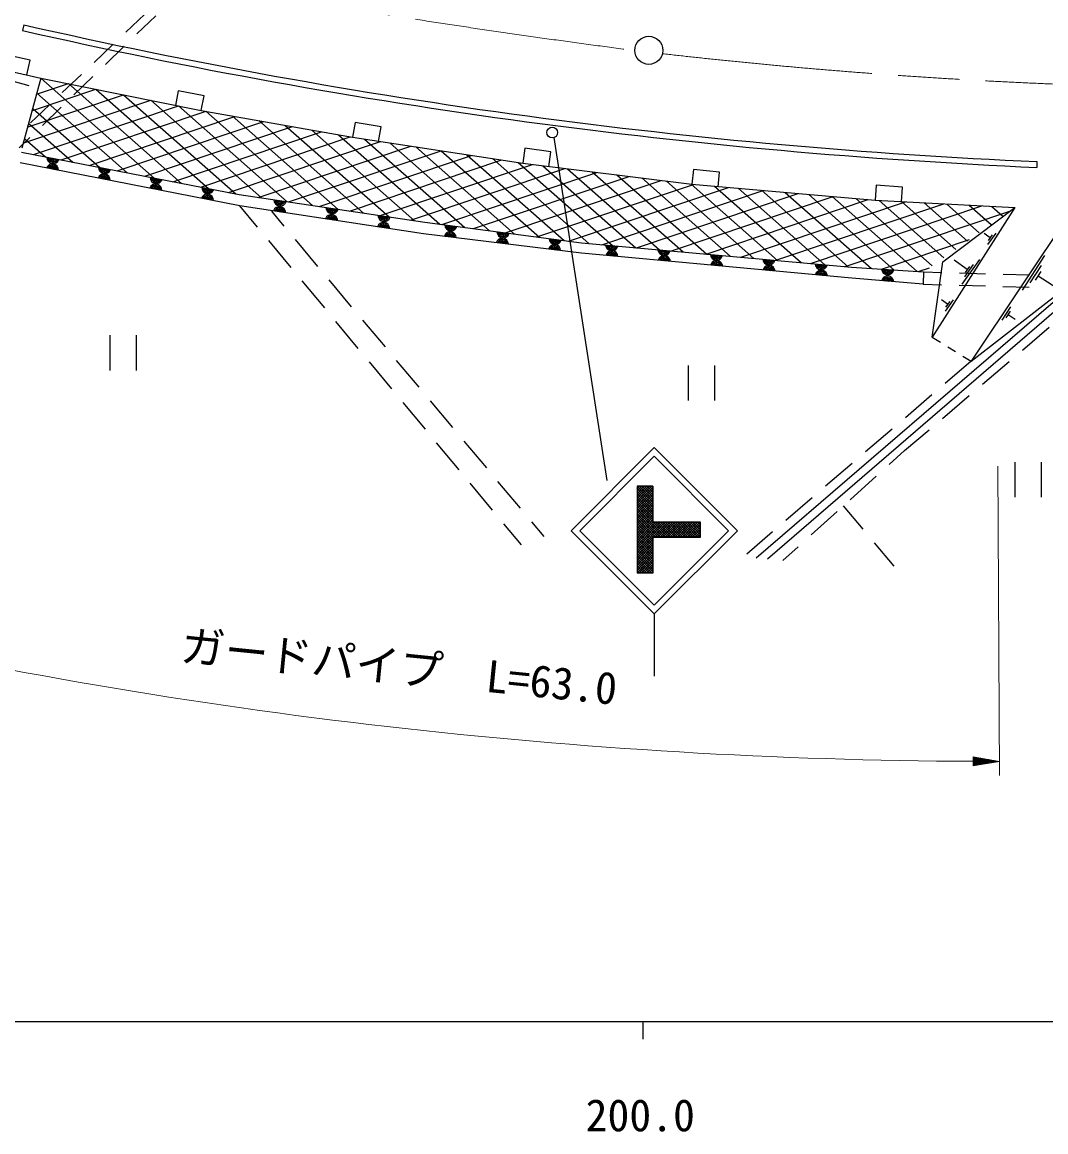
# Model space of a CAD drawing. Units: millimetres, scale not verified. Extents: x 40000 to 680000, y 20000 to 380000.
# Drawn here: x 232592 to 290974, y 198715 to 262020 of the extents above; entities that cross this region are included whole.
import ezdxf
from ezdxf.enums import TextEntityAlignment as Align

# ---------------------------------------------------------------- set-up
doc = ezdxf.new("R2010")
doc.units = ezdxf.units.MM
doc.header["$LTSCALE"] = 1000
doc.linetypes.add('CHAIN', pattern=[18.5, 12, -1.5, 3.5, -1.5])
for name, color, linetype, lineweight in [('M-BGD', 7, 'Continuous', 25), ('M-BMK', 2, 'CHAIN', 13), ('M-BMK-SRVR', 3, 'Continuous', 25), ('M-STR-HTXT', 7, 'Continuous', 13), ('M-STR-STRC', 7, 'Continuous', 25), ('M-STR-STRD', 7, 'Continuous', 25), ('M-TTL-BAND', 7, 'Continuous', 25)]:
    doc.layers.add(name, color=color, linetype=linetype, lineweight=lineweight)
doc.styles.add('ＭＳ ゴシック', font='')
doc.styles.get('ＭＳ ゴシック').set_extended_font_data('MS Gothic')

msp = doc.modelspace()

# ---------------------------------------------------------------- hatches: boundary and pattern name
at = {"layer": 'M-STR-STRC'}
h = msp.add_hatch(dxfattribs=at)
h.set_pattern_fill('USER', color=256, style=0, pattern_type=2)
h.set_pattern_definition([(45, (-247012, 356739), (-70.7128, 70.7128), []), (135, (-247012, 356739), (-70.71634, -70.71634), [])])
h.paths.add_polyline_path([(271254, 232615), (271254, 233515), (268561, 233515), (268561, 235547), (267661, 235547), (267661, 230582), (268561, 230582), (268561, 232615)])

# ---------------------------------------------------------------- linework, layer by layer
at = {"layer": 'M-BGD'}
for p, q in [((238501, 261447), (239587, 262482)), ((239135, 261346), (240213, 262389)), ((236690, 259724), (237776, 260758)), ((237339, 259607), (238417, 260650)), ((230055, 259218), (232979, 258411)), ((234879, 258000), (235966, 259034)), ((233415, 257908), (235228, 258517)), ((233660, 258834), (240125, 253127)), ((235228, 258517), (241676, 252825)), ((235543, 257868), (236620, 258912)), ((232926, 256056), (238364, 257882)), ((233171, 256982), (236796, 258199)), ((233431, 257968), (238574, 253429)), ((236796, 258199), (243227, 252523)), ((238364, 257882), (244778, 252222)), ((232682, 255130), (239933, 257565)), ((233068, 256276), (234155, 257310)), ((233203, 257103), (237023, 253731)), ((233228, 254469), (241501, 257248)), ((233746, 256130), (234824, 257173)), ((239933, 257565), (246245, 251994)), ((241501, 257248), (247700, 251776)), ((234819, 254160), (243082, 256935)), ((236410, 253850), (244726, 256643)), ((243060, 256939), (249155, 251559)), ((244573, 256670), (250610, 251342)), ((246086, 256402), (252065, 251125)), ((232974, 256238), (235472, 254033)), ((238001, 253541), (246370, 256352)), ((239591, 253231), (248013, 256060)), ((241182, 252921), (249657, 255768)), ((247599, 256133), (253520, 250907)), ((249112, 255865), (254975, 250690)), ((232421, 254847), (233028, 255434)), ((232746, 255372), (233921, 254335)), ((242773, 252612), (251301, 255476)), ((244364, 252302), (253024, 255211)), ((250626, 255596), (256409, 250491)), ((252114, 255349), (257829, 250305)), ((253575, 255127), (259249, 250119)), ((246046, 252023), (254754, 254948)), ((247786, 251764), (256483, 254685)), ((255035, 254905), (260669, 249932)), ((256496, 254683), (262089, 249746)), ((249525, 251504), (258213, 254422)), ((251264, 251244), (259943, 254159)), ((253003, 250984), (261705, 253907)), ((257956, 254461), (263509, 249560)), ((259416, 254239), (264906, 249394)), ((260877, 254017), (266252, 249273)), ((254743, 250725), (263537, 253679)), ((256518, 250477), (265370, 253450)), ((258325, 250240), (267202, 253222)), ((262294, 253833), (267598, 249152)), ((263702, 253658), (268944, 249031)), ((265109, 253483), (270290, 248910)), ((266517, 253307), (271635, 248789)), ((260132, 250003), (269035, 252993)), ((261938, 249766), (270874, 252767)), ((263745, 249529), (272868, 252593)), ((267925, 253132), (272981, 248668)), ((269332, 252956), (274327, 248547)), ((270740, 252781), (275673, 248426)), ((272084, 252661), (277019, 248305)), ((265656, 249327), (274862, 252419)), ((267638, 249148), (276855, 252244)), ((269620, 248970), (278849, 252070)), ((273426, 252544), (278365, 248184)), ((274768, 252427), (279711, 248064)), ((276109, 252310), (281026, 247970)), ((277451, 252192), (282335, 247881)), ((278793, 252075), (283645, 247793)), ((280135, 251958), (284492, 248112)), ((246012, 250335), (245010, 251543)), ((271602, 248792), (280843, 251896)), ((273584, 248614), (282979, 251769)), ((275567, 248436), (285150, 251655)), ((277549, 248258), (287321, 251540)), ((281467, 251849), (285164, 248585)), ((282752, 251781), (285836, 249059)), ((284038, 251713), (286508, 249533)), ((285324, 251645), (287180, 250007)), ((286610, 251578), (287852, 250481)), ((287896, 251510), (288524, 250955)), ((289182, 251442), (289196, 251429)), ((247529, 250389), (246824, 251231)), ((279531, 248080), (288916, 251232)), ((247928, 248027), (246651, 249566)), ((249456, 248089), (248171, 249622)), ((281602, 247931), (286632, 249621)), ((287799, 249719), (287451, 249967)), ((288119, 249983), (287653, 249331)), ((287916, 249882), (287683, 249556)), ((286496, 247908), (285747, 248443)), ((287185, 248476), (286182, 247071)), ((286841, 248192), (286339, 247489)), ((289636, 246733), (290921, 248718)), ((283692, 247789), (284348, 248010)), ((284006, 247768), (283980, 247074)), ((284006, 247768), (285043, 247739)), ((286043, 247711), (287542, 247669)), ((286622, 248083), (286371, 247732)), ((288542, 247641), (290041, 247599)), ((290089, 247143), (290732, 248136)), ((290382, 247306), (290704, 247802)), ((290543, 247554), (291602, 246868)), ((249844, 245718), (248567, 247257)), ((251382, 245789), (250098, 247322)), ((283986, 247074), (285030, 247044)), ((286030, 247016), (287529, 246974)), ((288529, 246946), (290028, 246904)), ((274449, 231467), (292070, 246630)), ((275093, 231406), (292544, 246459)), ((285376, 245925), (285028, 246173)), ((285696, 246189), (285230, 245536)), ((285493, 246088), (285260, 245761)), ((288483, 245027), (288974, 245784)), ((253308, 243489), (252024, 245022)), ((288707, 245151), (288952, 245529)), ((288829, 245340), (289233, 245079)), ((251760, 243410), (250483, 244949)), ((289638, 243312), (291160, 244611)), ((237596, 244156), (237596, 242156)), ((239096, 244156), (239096, 242156)), ((284496, 244057), (284967, 243763)), ((285391, 243499), (285815, 243234)), ((253676, 241101), (252399, 242640)), ((255234, 241189), (253950, 242722)), ((286710, 242676), (285240, 241412)), ((286240, 242969), (286710, 242676)), ((287356, 241365), (288878, 242663)), ((270576, 242436), (270576, 240436)), ((272076, 242436), (272076, 240436)), ((284482, 240760), (282966, 239456)), ((285074, 239418), (286596, 240716)), ((255592, 238793), (254315, 240332)), ((257160, 238889), (255876, 240422)), ((282207, 238804), (280691, 237500)), ((282916, 237576), (284313, 238768)), ((259086, 236589), (257802, 238122)), ((257508, 236485), (256231, 238023)), ((282041, 236786), (282916, 237576)), ((279933, 236848), (278416, 235545)), ((289217, 236915), (289217, 234915)), ((290717, 236915), (290717, 234915)), ((259424, 234176), (258147, 235715)), ((261012, 234289), (259728, 235822)), ((279813, 234777), (281298, 236116)), ((277658, 234893), (276141, 233589)), ((279419, 234421), (280538, 233091)), ((277586, 232767), (279071, 234107)), ((261065, 232199), (260063, 233407)), ((262360, 232680), (261655, 233522)), ((275383, 232937), (273913, 231673)), ((275968, 231307), (276843, 232097)), ((281181, 232325), (282300, 230994))]:
    msp.add_line(p, q, dxfattribs=at)
for points in [[(226968, 260347), (233660, 258834), (232570, 254829)], [(232862, 259014), (233050, 259847), (231587, 260178), (231398, 259345)], [(233660, 258834), (242807, 256984), (251440, 255452), (261139, 253977), (270790, 252775), (281242, 251861), (289211, 251440)], [(242807, 256984), (242966, 257823), (241493, 258103), (241333, 257264)], [(252920, 255211), (253057, 256054), (251577, 256295), (251440, 255452)], [(232543, 254603), (244971, 252184), (255553, 250604), (264484, 249432), (279896, 248047), (284006, 247768)], [(262626, 253776), (262741, 254622), (261254, 254824), (261139, 253977)], [(283986, 247074), (279914, 247408), (264484, 248846), (255473, 249947), (245010, 251543), (232471, 254001)], [(272282, 252621), (272369, 253471), (270877, 253624), (270790, 252775)], [(282739, 251764), (282795, 252616), (281297, 252714), (281242, 251861)], [(292376, 251156), (286710, 242676), (292072, 246847)]]:
    msp.add_lwpolyline(points, dxfattribs=at)
msp.add_lwpolyline([(289211, 251440), (284496, 244057), (285093, 248346)], close=True, dxfattribs=at)
for centre, radius, start, end in [((234314, 253585), 354, 357.70498, 160.11016), ((234350, 254306), 354, 177.78347, 340.18865), ((234314, 253585), 283, 359.92902, 157.88612), ((234350, 254306), 283, 180.00751, 337.96461), ((234350, 254306), 212, 183.75384, 334.21828), ((234350, 254306), 142, 191.46557, 326.50655), ((234350, 254306), 100, 201.78323, 316.18889), ((234350, 254306), 100, 201.78323, 316.18889), ((234314, 253585), 212, 3.67535, 154.1398), ((234314, 253585), 142, 11.38708, 146.42807), ((234314, 253585), 100, 21.70474, 136.1104), ((234314, 253585), 100, 21.70474, 136.1104), ((237258, 253008), 354, 357.70498, 160.11016), ((237295, 253733), 354, 177.78347, 340.18865), ((237258, 253008), 283, 359.92902, 157.88612), ((237295, 253733), 283, 180.00751, 337.96461), ((237258, 253008), 212, 3.67535, 154.1398), ((237295, 253733), 212, 183.75384, 334.21828), ((237295, 253733), 142, 191.46557, 326.50655), ((237295, 253733), 100, 201.78323, 316.18889), ((237295, 253733), 100, 201.78323, 316.18889), ((237258, 253008), 142, 11.38708, 146.42807), ((237258, 253008), 100, 21.70474, 136.1104), ((237258, 253008), 100, 21.70474, 136.1104), ((240202, 252430), 354, 357.70498, 160.11016), ((240239, 253160), 354, 177.78347, 340.18865), ((240202, 252430), 283, 359.92902, 157.88612), ((240239, 253160), 283, 180.00751, 337.96461), ((240202, 252430), 212, 3.67535, 154.1398), ((240239, 253160), 212, 183.75384, 334.21828), ((240239, 253160), 142, 191.46557, 326.50655), ((240239, 253160), 100, 201.78323, 316.18889), ((240239, 253160), 100, 201.78323, 316.18889), ((243184, 252587), 354, 177.78347, 340.18865), ((243184, 252587), 283, 180.00751, 337.96461), ((240202, 252430), 142, 11.38708, 146.42807), ((240202, 252430), 100, 21.70474, 136.1104), ((240202, 252430), 100, 21.70474, 136.1104), ((243146, 251853), 354, 357.70498, 160.11016), ((243146, 251853), 283, 359.92902, 157.88612), ((243146, 251853), 212, 3.67535, 154.1398), ((243184, 252587), 212, 183.75384, 334.21828), ((243146, 251853), 142, 11.38708, 146.42807), ((243184, 252587), 142, 191.46557, 326.50655), ((243146, 251853), 100, 21.70474, 136.1104), ((243146, 251853), 100, 21.70474, 136.1104), ((243184, 252587), 100, 201.78323, 316.18889), ((243184, 252587), 100, 201.78323, 316.18889), ((247268, 251144), 354, 0.12312, 162.52829), ((247303, 251890), 354, 180.30426, 342.70943), ((247268, 251144), 283, 2.34715, 160.30426), ((247303, 251890), 283, 182.5283, 340.4854), ((247268, 251144), 212, 6.09348, 156.55793), ((247303, 251890), 212, 186.27462, 336.73907), ((247303, 251890), 142, 193.98635, 329.02734), ((247303, 251890), 100, 204.30401, 318.70968), ((247303, 251890), 100, 204.30401, 318.70968), ((250270, 251447), 354, 180.30426, 342.70943), ((250270, 251447), 283, 182.5283, 340.4854), ((250270, 251447), 212, 186.27462, 336.73907), ((250270, 251447), 142, 193.98635, 329.02734), ((250270, 251447), 100, 204.30401, 318.70968), ((250270, 251447), 100, 204.30401, 318.70968), ((247268, 251144), 142, 13.80521, 148.8462), ((247268, 251144), 100, 24.12287, 138.52854), ((247268, 251144), 100, 24.12287, 138.52854), ((250233, 250691), 354, 0.12312, 162.52829), ((250233, 250691), 283, 2.34715, 160.30426), ((250233, 250691), 212, 6.09348, 156.55793), ((250233, 250691), 142, 13.80521, 148.8462), ((250233, 250691), 100, 24.12287, 138.52854), ((250233, 250691), 100, 24.12287, 138.52854), ((253237, 251004), 354, 180.30426, 342.70943), ((253237, 251004), 283, 182.5283, 340.4854), ((253237, 251004), 212, 186.27462, 336.73907), ((253237, 251004), 142, 193.98635, 329.02734), ((253237, 251004), 100, 204.30401, 318.70968), ((253237, 251004), 100, 204.30401, 318.70968), ((253199, 250239), 354, 0.12312, 162.52829), ((253199, 250239), 283, 2.34715, 160.30426), ((253199, 250239), 212, 6.09348, 156.55793), ((253199, 250239), 142, 13.80521, 148.8462), ((253199, 250239), 100, 24.12287, 138.52854), ((253199, 250239), 100, 24.12287, 138.52854), ((256994, 249706), 354, 1.83224, 164.23742), ((257051, 250462), 354, 181.32218, 343.72736), ((257051, 250462), 283, 183.54622, 341.50332), ((257051, 250462), 212, 187.29255, 337.75699), ((257051, 250462), 142, 195.00427, 330.04526), ((257051, 250462), 100, 205.32194, 319.7276), ((257051, 250462), 100, 205.32194, 319.7276), ((260026, 250071), 354, 181.32218, 343.72736), ((260026, 250071), 283, 183.54622, 341.50332), ((256994, 249706), 283, 4.05628, 162.01338), ((256994, 249706), 212, 7.80261, 158.26706), ((256994, 249706), 142, 15.51434, 150.55533), ((256994, 249706), 100, 25.832, 140.23766), ((256994, 249706), 100, 25.832, 140.23766), ((259972, 249343), 354, 1.83224, 164.23742), ((259972, 249343), 283, 4.05628, 162.01338), ((259972, 249343), 212, 7.80261, 158.26706), ((260026, 250071), 212, 187.29255, 337.75699), ((259972, 249343), 142, 15.51434, 150.55533), ((260026, 250071), 142, 195.00427, 330.04526), ((259972, 249343), 100, 25.832, 140.23766), ((259972, 249343), 100, 25.832, 140.23766), ((260026, 250071), 100, 205.32194, 319.7276), ((260026, 250071), 100, 205.32194, 319.7276), ((263000, 249681), 354, 181.32218, 343.72736), ((263000, 249681), 283, 183.54622, 341.50332), ((263000, 249681), 212, 187.29255, 337.75699), ((263000, 249681), 142, 195.00427, 330.04526), ((263000, 249681), 100, 205.32194, 319.7276), ((263000, 249681), 100, 205.32194, 319.7276), ((262950, 248979), 354, 1.83224, 164.23742), ((262950, 248979), 283, 4.05628, 162.01338), ((262950, 248979), 212, 7.80261, 158.26706), ((262950, 248979), 142, 15.51434, 150.55533), ((262950, 248979), 100, 25.832, 140.23766), ((262950, 248979), 100, 25.832, 140.23766), ((266219, 249330), 354, 183.6625, 346.06768), ((266220, 248630), 354, 3.47222, 165.8774), ((266219, 249330), 283, 185.88654, 343.84364), ((266220, 248630), 283, 5.69626, 163.65336), ((266219, 249330), 212, 189.63287, 340.09732), ((266220, 248630), 212, 9.44259, 159.90704), ((266219, 249330), 142, 197.3446, 332.38559), ((266219, 249330), 100, 207.66226, 322.06792), ((266219, 249330), 100, 207.66226, 322.06792), ((269207, 249062), 354, 183.6625, 346.06768), ((269207, 249062), 283, 185.88654, 343.84364), ((269207, 249062), 212, 189.63287, 340.09732), ((269207, 249062), 142, 197.3446, 332.38559), ((269207, 249062), 100, 207.66226, 322.06792), ((269207, 249062), 100, 207.66226, 322.06792), ((266220, 248630), 142, 17.15432, 152.19531), ((266220, 248630), 100, 27.47198, 141.87765), ((266220, 248630), 100, 27.47198, 141.87765), ((269207, 248351), 354, 3.47222, 165.8774), ((269207, 248351), 283, 5.69626, 163.65336), ((269207, 248351), 212, 9.44259, 159.90704), ((269207, 248351), 142, 17.15432, 152.19531), ((269207, 248351), 100, 27.47198, 141.87765), ((269207, 248351), 100, 27.47198, 141.87765), ((272195, 248793), 354, 183.6625, 346.06768), ((272194, 248073), 354, 3.47222, 165.8774), ((272195, 248793), 283, 185.88654, 343.84364), ((272194, 248073), 283, 5.69626, 163.65336), ((272195, 248793), 212, 189.63287, 340.09732), ((272194, 248073), 212, 9.44259, 159.90704), ((272195, 248793), 142, 197.3446, 332.38559), ((272194, 248073), 142, 17.15432, 152.19531), ((272195, 248793), 100, 207.66226, 322.06792), ((272195, 248793), 100, 207.66226, 322.06792), ((272194, 248073), 100, 27.47198, 141.87765), ((272194, 248073), 100, 27.47198, 141.87765), ((275183, 248525), 354, 183.6625, 346.06768), ((275183, 248525), 283, 185.88654, 343.84364), ((275183, 248525), 212, 189.63287, 340.09732), ((275183, 248525), 142, 197.3446, 332.38559), ((275183, 248525), 100, 207.66226, 322.06792), ((275183, 248525), 100, 207.66226, 322.06792), ((278171, 248256), 354, 183.6625, 346.06768), ((278171, 248256), 283, 185.88654, 343.84364), ((278171, 248256), 212, 189.63287, 340.09732), ((278171, 248256), 142, 197.3446, 332.38559), ((278171, 248256), 100, 207.66226, 322.06792), ((278171, 248256), 100, 207.66226, 322.06792), ((275181, 247794), 354, 3.47222, 165.8774), ((275181, 247794), 283, 5.69626, 163.65336), ((275181, 247794), 212, 9.44259, 159.90704), ((275181, 247794), 142, 17.15432, 152.19531), ((275181, 247794), 100, 27.47198, 141.87765), ((275181, 247794), 100, 27.47198, 141.87765), ((278168, 247516), 354, 3.47222, 165.8774), ((278168, 247516), 283, 5.69626, 163.65336), ((278168, 247516), 212, 9.44259, 159.90704), ((278168, 247516), 142, 17.15432, 152.19531), ((278168, 247516), 100, 27.47198, 141.87765), ((278168, 247516), 100, 27.47198, 141.87765), ((281955, 247962), 354, 184.91815, 347.32333), ((281946, 247187), 354, 4.10663, 166.51181), ((281955, 247962), 283, 187.14219, 345.09929), ((281955, 247962), 212, 190.88851, 341.35296), ((281955, 247962), 142, 198.60024, 333.64123), ((281955, 247962), 100, 208.9179, 323.32357), ((281955, 247962), 100, 208.9179, 323.32357), ((281946, 247187), 283, 6.33067, 164.28777), ((281946, 247187), 212, 10.077, 160.54144), ((281946, 247187), 142, 17.78872, 152.82971), ((281946, 247187), 100, 28.10639, 142.51205), ((281946, 247187), 100, 28.10639, 142.51205)]:
    msp.add_arc(centre, radius, start, end, dxfattribs=at)
at = {"layer": 'M-BMK'}
for centre, radius, start, end in [((329953, 741925), 485553, 254.57403, 262.61394), ((304212, 567631), 309406, 263.48564, 281.826)]:
    msp.add_arc(centre, radius, start, end, dxfattribs=at)
at = {"layer": 'M-BMK-SRVR'}
msp.add_circle((268333, 260414), 800, dxfattribs=at)
at = {"layer": 'M-STR-HTXT'}
for p, q in [((288241, 236682), (288335, 219034)), ((288330, 219850), (286830, 220100)), ((286830, 220100), (286830, 219600)), ((287130, 220050), (286830, 220050)), ((286830, 220000), (287430, 220000)), ((287730, 219950), (286830, 219950)), ((286830, 219900), (288030, 219900)), ((288330, 219850), (286830, 219600)), ((288330, 219850), (286830, 219850)), ((286830, 219800), (288030, 219800)), ((287730, 219750), (286830, 219750)), ((286830, 219700), (287430, 219700)), ((287130, 219650), (286830, 219650))]:
    msp.add_line(p, q, dxfattribs=at)
msp.add_arc((288171, 525355), 305505, 257.18104, 269.74862, dxfattribs=at)
at = {"layer": 'M-STR-STRC'}
for p, q in [((262923, 255434), (265945, 235866)), ((263906, 233009), (268643, 237747)), ((268643, 237747), (273381, 233009)), ((264401, 233009), (268643, 237252)), ((268643, 237252), (272886, 233009)), ((267661, 235547), (267661, 230582)), ((268561, 235547), (267661, 235547)), ((268561, 235547), (268561, 233515)), ((263906, 233009), (268643, 228272)), ((264401, 233009), (268643, 228767)), ((268561, 233515), (271254, 233515)), ((268643, 228767), (272886, 233009)), ((268643, 228272), (273381, 233009)), ((271254, 233515), (271254, 232615)), ((271254, 232615), (268561, 232615)), ((268561, 232615), (268561, 230582)), ((268561, 230582), (267661, 230582)), ((268643, 228272), (268643, 224716))]:
    msp.add_line(p, q, dxfattribs=at)
msp.add_circle((262824, 255723), 305, dxfattribs=at)
at = {"layer": 'M-STR-STRD'}
for p, q in [((232688, 261870), (232614, 261547)), ((290472, 254066), (290457, 253735))]:
    msp.add_line(p, q, dxfattribs=at)
for radius in [325500, 325169]:
    msp.add_arc((304926, 578913), radius, 257.16422, 267.45231, dxfattribs=at)
at = {"layer": 'M-TTL-BAND'}
for p, q in [((40000, 205000), (579000, 205000)), ((268000, 205000), (268000, 204000))]:
    msp.add_line(p, q, dxfattribs=at)

# ---------------------------------------------------------------- texts
at = {"layer": 'M-STR-HTXT', "style": 'ＭＳ ゴシック'}
msp.add_text('ガードパイプ  L=63.0', height=1833, rotation=354.259, dxfattribs=at).set_placement((253943, 223776), align=Align.BOTTOM_CENTER)
at = {"layer": 'M-TTL-BAND', "style": 'ＭＳ ゴシック'}
msp.add_text('200.0', height=1833, dxfattribs=at).set_placement((267844, 198195), align=Align.BOTTOM_CENTER)

doc.saveas('drawing.dxf')
